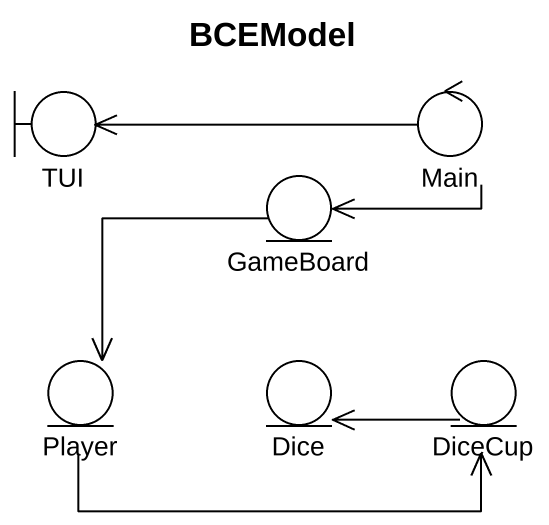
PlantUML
@startuml
title BCEModel
boundary TUI
control Main
entity GameBoard
entity Player
entity Dice
entity DiceCup
Main -left-> TUI
Main -left-> GameBoard
GameBoard --> Player
Player -right-> DiceCup
DiceCup -left-> Dice
@enduml
